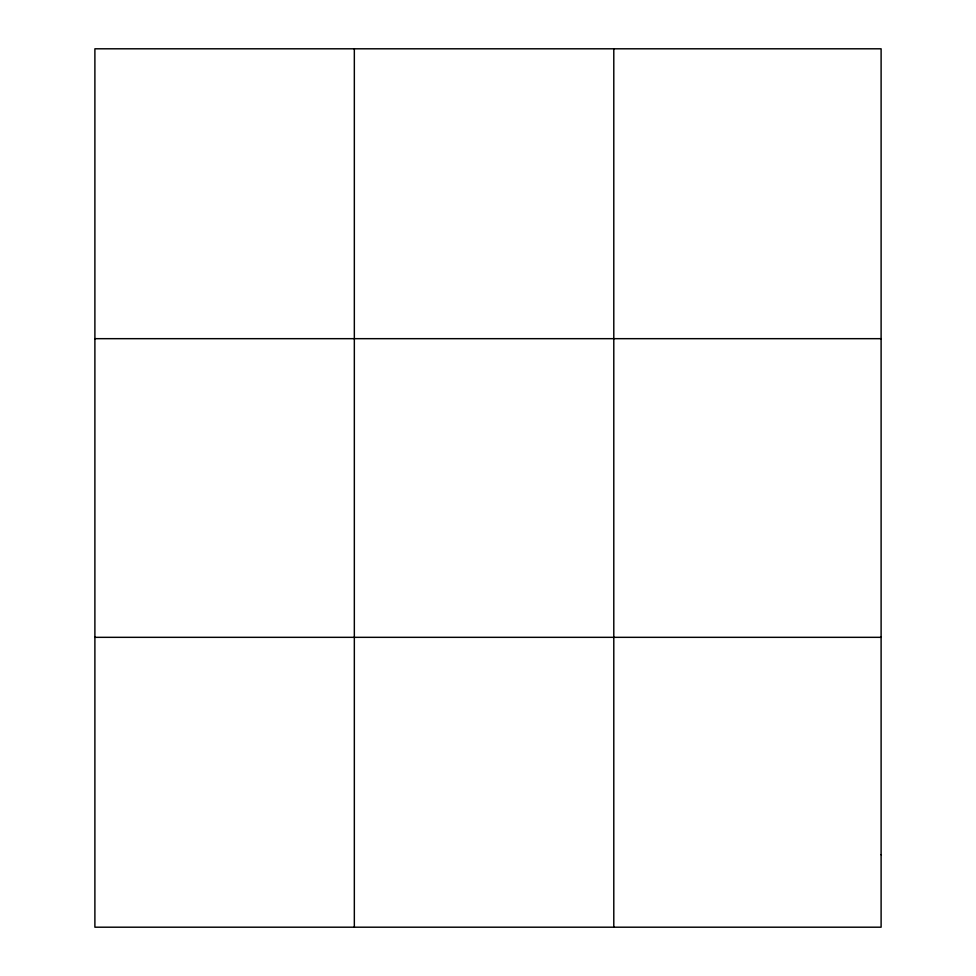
<?xml version="1.0" encoding="UTF-8"?>
<svg xmlns="http://www.w3.org/2000/svg" width="976" height="976" viewBox="0 0 976 976"><rect width="100%" height="100%" fill="white"/><g stroke="black" fill="none" stroke-linecap="round" stroke-linejoin="round"><path stroke-width="1.46" d="M354.337 927.2L354.337 48.8M613.794 927.2L613.794 48.8M94.892 338.672L881.108 338.672M94.892 637.328L881.108 637.328M881.108 854.732L881.108 927.2L94.892 927.2L94.892 48.8L881.108 48.8L881.108 854.732"/></g></svg>
